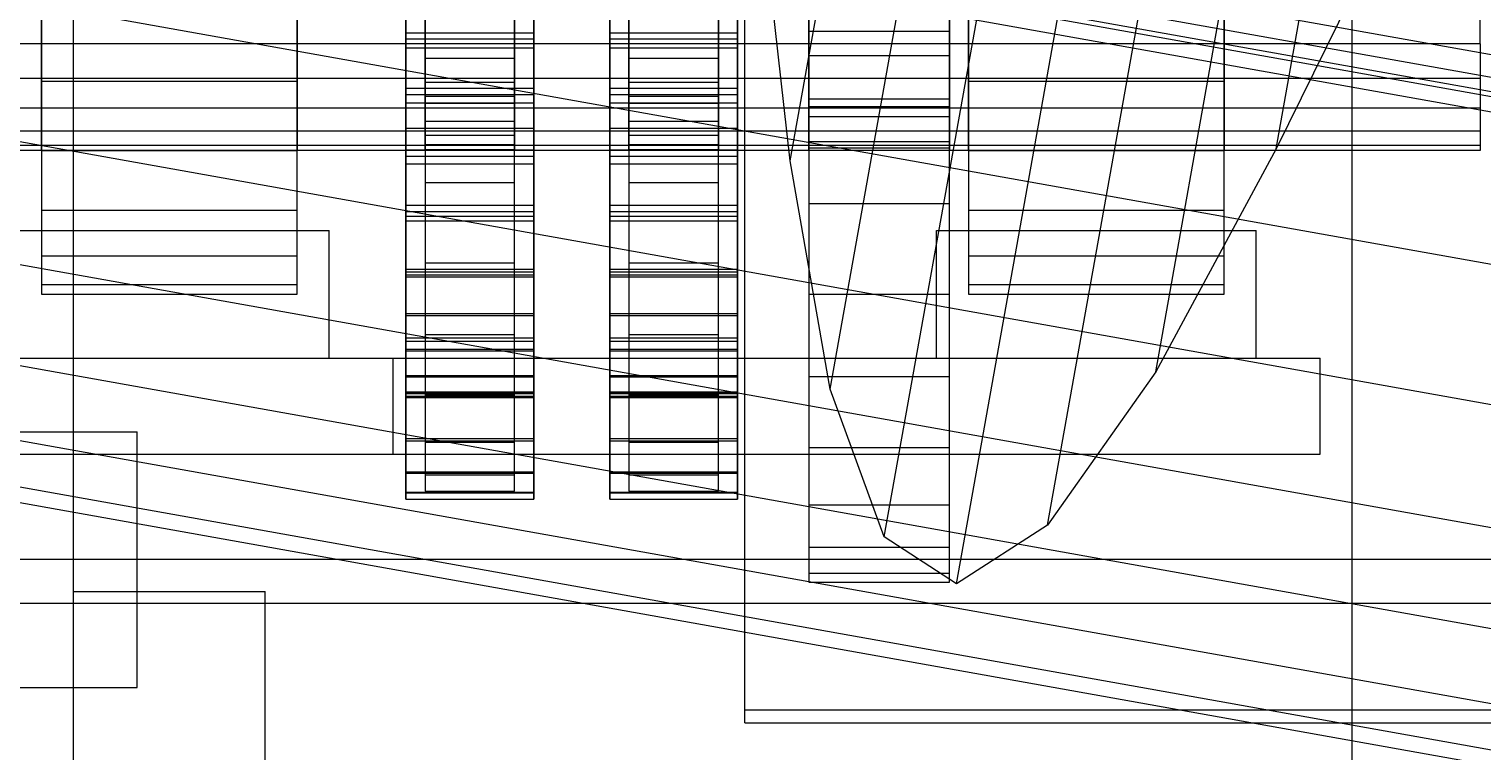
# Model space of a CAD drawing. Header units: millimetres. Extents: x -2500 to 58855, y -53268 to 6837.
# Drawn here: x 1393.1 to 1620.3, y -33629.9 to -33517 of the extents above; entities that cross this region are included whole.
import ezdxf

# ---------------------------------------------------------------- set-up
doc = ezdxf.new("R2010")
doc.units = ezdxf.units.MM
for name, color, linetype, lineweight in [('COTAS_O', 1, 'Continuous', 0), ('frontal_dos-mix', 7, 'Continuous', 0), ('frontal_secador', 7, 'Continuous', 0), ('frontal_tolva', 7, 'Continuous', 0)]:
    doc.layers.add(name, color=color, linetype=linetype, lineweight=lineweight)
doc.dimstyles.new('R19_100', dxfattribs={"dimtxt": 250, "dimasz": 150, "dimexe": 150, "dimexo": 80, "dimgap": 100, "dimtad": 1, "dimtih": 1, "dimtoh": 1, "dimdsep": 46, "dimcen": 0.09, "dimadec": 0, "dimazin": 0, "dimtfac": 1, "dimtdec": 4, "dimtofl": 0, "dimtmove": 0, "dimatfit": 3, "dimfxl": 1, "dimtolj": 1, "dimtzin": 0, "dimarcsym": 0})

# ---------------------------------------------------------------- blocks, each defined once
blk = doc.blocks.new('*D39')
at = {"layer": 'COTAS_O', "color": 0, "lineweight": -2, "transparency": 16777216}
for p, q in [((-1725, -34320), (-1725, -33550)), ((1725, -34320), (1725, -33550)), ((-1575, -33700), (1575, -33700))]:
    blk.add_line(p, q, dxfattribs=at)
at = {"layer": 'COTAS_O', "color": 0, "transparency": 16777216}
for points in [[(-1575, -33675), (-1575, -33725), (-1725, -33700)], [(1575, -33675), (1575, -33725), (1725, -33700)]]:
    blk.add_solid(points, dxfattribs=at)
at = {"layer": 'Defpoints', "color": 0, "transparency": 16777216}
for p in [(1725, -33700), (-1725, -34400), (1725, -34400)]:
    blk.add_point(p, dxfattribs=at)

msp = doc.modelspace()

# ---------------------------------------------------------------- linework, layer by layer
at = {"layer": 'frontal_dos-mix'}
for p, q in [((1946.482, -33579.113), (168.511, -33261.234)), ((1945.48, -33584.719), (167.509, -33266.839)), ((1945.866, -33582.555), (167.896, -33264.675)), ((1945.348, -33585.456), (167.377, -33267.577)), ((1895.708, -33579.006), (245.708, -33284.006)), ((1891.581, -33602.089), (241.581, -33307.089)), ((1887.778, -33623.362), (237.778, -33328.362)), ((1884.444, -33642.009), (234.444, -33347.009)), ((1881.708, -33657.311), (231.708, -33362.311)), ((1879.675, -33668.682), (229.675, -33373.682)), ((1878.423, -33675.684), (228.423, -33380.684)), ((1878, -33678.049), (228, -33383.049)), ((1512.105, -33537.631), (1507.227, -33494.37)), ((1607.914, -33495.58), (1588.118, -33535.757)), ((1512.105, -33537.631), (1519.342, -33497.154)), ((1518.337, -33573.324), (1530.388, -33505.921)), ((1588.118, -33535.757), (1593.202, -33507.321)), ((1526.821, -33596.416), (1541.876, -33512.213)), ((1569.272, -33570.619), (1579.678, -33512.413)), ((1538.12, -33603.766), (1553.916, -33515.412)), ((1552.372, -33594.598), (1566.537, -33515.368)), ((1588.118, -33535.757), (1569.272, -33570.619)), ((1518.337, -33573.324), (1512.105, -33537.631)), ((1569.272, -33570.619), (1552.372, -33594.598)), ((1526.821, -33596.416), (1518.337, -33573.324)), ((1552.372, -33594.598), (1538.12, -33603.766)), ((1538.12, -33603.766), (1526.821, -33596.416))]:
    msp.add_line(p, q, dxfattribs=at)
at = {"layer": 'frontal_secador'}
for p, q in [((1600, -35975), (1600, -33010)), ((1400, -35335), (1400, -33065)), ((1400, -34650), (1400, -33065)), ((1400, -35350), (1400, -33100)), ((1505, -33623.5), (1505, -33123.5)), ((1452, -33507.166), (1452, -33519.926)), ((1472, -33519.926), (1472, -33507.166)), ((1483.88, -33507.166), (1483.88, -33519.926)), ((1503.88, -33519.926), (1503.88, -33507.166)), ((1452, -33508.027), (1452, -33517.666)), ((1452, -33518.601), (1452, -33508.471)), ((1472, -33517.666), (1472, -33508.027)), ((1472, -33508.471), (1472, -33518.601)), ((1483.88, -33508.027), (1483.88, -33517.666)), ((1483.88, -33518.601), (1483.88, -33508.471)), ((1503.88, -33517.666), (1503.88, -33508.027)), ((1503.88, -33508.471), (1503.88, -33518.601)), ((1395, -33513.5), (1395, -33525.147)), ((1395, -33519.323), (1395, -33513.5)), ((1435, -33525.147), (1435, -33513.5)), ((1435, -33513.5), (1435, -33519.323)), ((1455, -33513.5), (1455, -33527.486)), ((1455, -33517.634), (1455, -33513.5)), ((1469, -33527.486), (1469, -33513.5)), ((1469, -33513.5), (1469, -33517.634)), ((1486.88, -33513.5), (1486.88, -33527.486)), ((1486.88, -33517.634), (1486.88, -33513.5)), ((1500.88, -33527.486), (1500.88, -33513.5)), ((1500.88, -33513.5), (1500.88, -33517.634)), ((1515, -33513.5), (1515, -33529.128)), ((1515, -33517.407), (1515, -33513.5)), ((1537, -33529.128), (1537, -33513.5)), ((1537, -33513.5), (1537, -33517.407)), ((1540, -33513.5), (1540, -33525.147)), ((1540, -33519.323), (1540, -33513.5)), ((1580, -33525.147), (1580, -33513.5)), ((1580, -33513.5), (1580, -33519.323)), ((1620, -33519.323), (1620, -33513.5)), ((1452, -33526.253), (1452, -33516.615)), ((1472, -33516.615), (1472, -33526.253)), ((1483.88, -33526.253), (1483.88, -33516.615)), ((1503.88, -33516.615), (1503.88, -33526.253)), ((1472, -33517.666), (1452, -33517.666)), ((1452, -33517.666), (1452, -33527.304)), ((1452, -33517.666), (1452, -33526.253)), ((1472, -33518.601), (1452, -33518.601)), ((1452, -33518.601), (1452, -33519.926)), ((1452, -33528.592), (1452, -33518.601)), ((1469, -33517.634), (1455, -33517.634)), ((1455, -33517.634), (1455, -33527.486)), ((1455, -33521.628), (1455, -33517.634)), ((1469, -33527.486), (1469, -33517.634)), ((1469, -33517.634), (1469, -33521.628)), ((1472, -33527.304), (1472, -33517.666)), ((1472, -33526.253), (1472, -33517.666)), ((1472, -33519.926), (1472, -33518.601)), ((1472, -33518.601), (1472, -33528.592)), ((1503.88, -33517.666), (1483.88, -33517.666)), ((1483.88, -33517.666), (1483.88, -33527.304)), ((1483.88, -33517.666), (1483.88, -33526.253)), ((1503.88, -33518.601), (1483.88, -33518.601)), ((1483.88, -33518.601), (1483.88, -33519.926)), ((1483.88, -33528.592), (1483.88, -33518.601)), ((1500.88, -33517.634), (1486.88, -33517.634)), ((1486.88, -33517.634), (1486.88, -33527.486)), ((1486.88, -33521.628), (1486.88, -33517.634)), ((1500.88, -33527.486), (1500.88, -33517.634)), ((1500.88, -33517.634), (1500.88, -33521.628)), ((1503.88, -33527.304), (1503.88, -33517.666)), ((1503.88, -33526.253), (1503.88, -33517.666)), ((1503.88, -33519.926), (1503.88, -33518.601)), ((1503.88, -33518.601), (1503.88, -33528.592)), ((1537, -33517.407), (1515, -33517.407)), ((1515, -33517.407), (1515, -33529.128)), ((1515, -33521.195), (1515, -33517.407)), ((1537, -33529.128), (1537, -33517.407)), ((1537, -33517.407), (1537, -33521.195)), ((1620, -33519.323), (1360, -33519.323)), ((1435, -33519.323), (1395, -33519.323)), ((1395, -33519.323), (1395, -33525.147)), ((1395, -33524.75), (1395, -33519.323)), ((1435, -33525.147), (1435, -33519.323)), ((1435, -33519.323), (1435, -33524.75)), ((1452, -33519.926), (1472, -33519.926)), ((1452, -33519.926), (1452, -33532.51)), ((1472, -33532.51), (1472, -33519.926)), ((1483.88, -33519.926), (1503.88, -33519.926)), ((1483.88, -33519.926), (1483.88, -33532.51)), ((1503.88, -33532.51), (1503.88, -33519.926)), ((1537, -33521.195), (1515, -33521.195)), ((1515, -33521.195), (1515, -33544.282)), ((1515, -33524.75), (1515, -33521.195)), ((1537, -33544.282), (1537, -33521.195)), ((1537, -33521.195), (1537, -33524.75)), ((1580, -33519.323), (1540, -33519.323)), ((1540, -33519.323), (1540, -33525.147)), ((1540, -33524.75), (1540, -33519.323)), ((1580, -33525.147), (1580, -33519.323)), ((1580, -33519.323), (1580, -33524.75)), ((1620, -33519.323), (1620, -33524.75)), ((1469, -33521.628), (1455, -33521.628)), ((1455, -33521.628), (1455, -33540.996)), ((1455, -33525.345), (1455, -33521.628)), ((1469, -33540.996), (1469, -33521.628)), ((1469, -33521.628), (1469, -33525.345)), ((1500.88, -33521.628), (1486.88, -33521.628)), ((1486.88, -33521.628), (1486.88, -33540.996)), ((1486.88, -33525.345), (1486.88, -33521.628)), ((1500.88, -33540.996), (1500.88, -33521.628)), ((1500.88, -33521.628), (1500.88, -33525.345)), ((1620, -33524.75), (1360, -33524.75)), ((1435, -33524.75), (1395, -33524.75)), ((1395, -33524.75), (1395, -33536)), ((1395, -33529.41), (1395, -33524.75)), ((1395, -33525.147), (1435, -33525.147)), ((1395, -33525.147), (1395, -33536)), ((1435, -33536), (1435, -33524.75)), ((1435, -33524.75), (1435, -33529.41)), ((1435, -33536), (1435, -33525.147)), ((1469, -33525.345), (1455, -33525.345)), ((1455, -33525.345), (1455, -33553.57)), ((1455, -33528.658), (1455, -33525.345)), ((1469, -33553.57), (1469, -33525.345)), ((1469, -33525.345), (1469, -33528.658)), ((1500.88, -33525.345), (1486.88, -33525.345)), ((1486.88, -33525.345), (1486.88, -33553.57)), ((1486.88, -33528.658), (1486.88, -33525.345)), ((1500.88, -33553.57), (1500.88, -33525.345)), ((1500.88, -33525.345), (1500.88, -33528.658)), ((1537, -33524.75), (1515, -33524.75)), ((1515, -33524.75), (1515, -33558.5)), ((1515, -33527.963), (1515, -33524.75)), ((1537, -33558.5), (1537, -33524.75)), ((1537, -33524.75), (1537, -33527.963)), ((1580, -33524.75), (1540, -33524.75)), ((1540, -33524.75), (1540, -33536)), ((1540, -33529.41), (1540, -33524.75)), ((1540, -33525.147), (1580, -33525.147)), ((1540, -33525.147), (1540, -33536)), ((1580, -33536), (1580, -33524.75)), ((1580, -33524.75), (1580, -33529.41)), ((1580, -33536), (1580, -33525.147)), ((1620, -33524.75), (1620, -33529.41)), ((1452, -33535.892), (1452, -33526.253)), ((1452, -33526.253), (1472, -33526.253)), ((1472, -33527.304), (1452, -33527.304)), ((1452, -33527.304), (1452, -33536.943)), ((1452, -33527.304), (1452, -33535.892)), ((1455, -33527.486), (1469, -33527.486)), ((1455, -33527.486), (1455, -33540.996)), ((1469, -33540.996), (1469, -33527.486)), ((1472, -33526.253), (1472, -33535.892)), ((1472, -33536.943), (1472, -33527.304)), ((1472, -33535.892), (1472, -33527.304)), ((1483.88, -33535.892), (1483.88, -33526.253)), ((1483.88, -33526.253), (1503.88, -33526.253)), ((1503.88, -33527.304), (1483.88, -33527.304)), ((1483.88, -33527.304), (1483.88, -33536.943)), ((1483.88, -33527.304), (1483.88, -33535.892)), ((1486.88, -33527.486), (1500.88, -33527.486)), ((1486.88, -33527.486), (1486.88, -33540.996)), ((1500.88, -33540.996), (1500.88, -33527.486)), ((1503.88, -33526.253), (1503.88, -33535.892)), ((1503.88, -33536.943), (1503.88, -33527.304)), ((1503.88, -33535.892), (1503.88, -33527.304)), ((1537, -33527.963), (1515, -33527.963)), ((1515, -33527.963), (1515, -33571.351)), ((1515, -33530.736), (1515, -33527.963)), ((1537, -33571.351), (1537, -33527.963)), ((1537, -33527.963), (1537, -33530.736)), ((1620, -33529.41), (1360, -33529.41)), ((1435, -33529.41), (1395, -33529.41)), ((1395, -33529.41), (1395, -33545.32)), ((1395, -33532.986), (1395, -33529.41)), ((1435, -33545.32), (1435, -33529.41)), ((1435, -33529.41), (1435, -33532.986)), ((1472, -33528.592), (1452, -33528.592)), ((1452, -33528.592), (1452, -33532.51)), ((1452, -33538.169), (1452, -33528.592)), ((1469, -33528.658), (1455, -33528.658)), ((1455, -33528.658), (1455, -33564.779)), ((1455, -33531.455), (1455, -33528.658)), ((1469, -33564.779), (1469, -33528.658)), ((1469, -33528.658), (1469, -33531.455)), ((1472, -33532.51), (1472, -33528.592)), ((1472, -33528.592), (1472, -33538.169)), ((1503.88, -33528.592), (1483.88, -33528.592)), ((1483.88, -33528.592), (1483.88, -33532.51)), ((1483.88, -33538.169), (1483.88, -33528.592)), ((1500.88, -33528.658), (1486.88, -33528.658)), ((1486.88, -33528.658), (1486.88, -33564.779)), ((1486.88, -33531.455), (1486.88, -33528.658)), ((1500.88, -33564.779), (1500.88, -33528.658)), ((1500.88, -33528.658), (1500.88, -33531.455)), ((1503.88, -33532.51), (1503.88, -33528.592)), ((1503.88, -33528.592), (1503.88, -33538.169)), ((1515, -33529.128), (1537, -33529.128)), ((1515, -33529.128), (1515, -33544.282)), ((1537, -33544.282), (1537, -33529.128)), ((1580, -33529.41), (1540, -33529.41)), ((1540, -33529.41), (1540, -33545.32)), ((1540, -33532.986), (1540, -33529.41)), ((1580, -33545.32), (1580, -33529.41)), ((1580, -33529.41), (1580, -33532.986)), ((1620, -33529.41), (1620, -33532.986)), ((1452, -33532.51), (1472, -33532.51)), ((1452, -33532.51), (1452, -33544.572)), ((1469, -33531.455), (1455, -33531.455)), ((1455, -33531.455), (1455, -33574.242)), ((1455, -33533.641), (1455, -33531.455)), ((1469, -33574.242), (1469, -33531.455)), ((1469, -33531.455), (1469, -33533.641)), ((1472, -33544.572), (1472, -33532.51)), ((1483.88, -33532.51), (1503.88, -33532.51)), ((1483.88, -33532.51), (1483.88, -33544.572)), ((1500.88, -33531.455), (1486.88, -33531.455)), ((1486.88, -33531.455), (1486.88, -33574.242)), ((1486.88, -33533.641), (1486.88, -33531.455)), ((1500.88, -33574.242), (1500.88, -33531.455)), ((1500.88, -33531.455), (1500.88, -33533.641)), ((1503.88, -33544.572), (1503.88, -33532.51)), ((1537, -33530.736), (1515, -33530.736)), ((1515, -33530.736), (1515, -33582.444)), ((1515, -33532.986), (1515, -33530.736)), ((1537, -33582.444), (1537, -33530.736)), ((1537, -33530.736), (1537, -33532.986)), ((1620, -33532.986), (1360, -33532.986)), ((1435, -33532.986), (1395, -33532.986)), ((1395, -33532.986), (1395, -33552.471)), ((1395, -33535.233), (1395, -33532.986)), ((1435, -33552.471), (1435, -33532.986)), ((1435, -33532.986), (1435, -33535.233)), ((1469, -33533.641), (1455, -33533.641)), ((1455, -33533.641), (1455, -33581.636)), ((1455, -33535.141), (1455, -33533.641)), ((1469, -33581.636), (1469, -33533.641)), ((1469, -33533.641), (1469, -33535.141)), ((1500.88, -33533.641), (1486.88, -33533.641)), ((1486.88, -33533.641), (1486.88, -33581.636)), ((1486.88, -33535.141), (1486.88, -33533.641)), ((1500.88, -33581.636), (1500.88, -33533.641)), ((1500.88, -33533.641), (1500.88, -33535.141)), ((1537, -33532.986), (1515, -33532.986)), ((1515, -33532.986), (1515, -33591.442)), ((1515, -33534.643), (1515, -33532.986)), ((1537, -33534.643), (1515, -33534.643)), ((1515, -33534.643), (1515, -33598.072)), ((1515, -33535.658), (1515, -33534.643)), ((1537, -33591.442), (1537, -33532.986)), ((1537, -33532.986), (1537, -33534.643)), ((1537, -33598.072), (1537, -33534.643)), ((1537, -33534.643), (1537, -33535.658)), ((1580, -33532.986), (1540, -33532.986)), ((1540, -33532.986), (1540, -33552.471)), ((1540, -33535.233), (1540, -33532.986)), ((1580, -33552.471), (1580, -33532.986)), ((1580, -33532.986), (1580, -33535.233)), ((1620, -33532.986), (1620, -33535.233)), ((1620, -33535.233), (1360, -33535.233)), ((1620, -33536), (1360, -33536)), ((1435, -33535.233), (1395, -33535.233)), ((1395, -33535.233), (1395, -33556.967)), ((1395, -33536), (1395, -33535.233)), ((1395, -33536), (1435, -33536)), ((1395, -33536), (1395, -33545.32)), ((1395, -33536), (1395, -33558.5)), ((1435, -33556.967), (1435, -33535.233)), ((1435, -33535.233), (1435, -33536)), ((1435, -33545.32), (1435, -33536)), ((1435, -33558.5), (1435, -33536)), ((1452, -33545.53), (1452, -33535.892)), ((1452, -33535.892), (1472, -33535.892)), ((1472, -33536.943), (1452, -33536.943)), ((1452, -33536.943), (1452, -33546.308)), ((1452, -33536.943), (1452, -33545.53)), ((1469, -33535.141), (1455, -33535.141)), ((1455, -33535.141), (1455, -33586.71)), ((1455, -33535.904), (1455, -33535.141)), ((1469, -33535.904), (1455, -33535.904)), ((1455, -33535.904), (1455, -33589.291)), ((1469, -33586.71), (1469, -33535.141)), ((1469, -33535.141), (1469, -33535.904)), ((1469, -33589.291), (1469, -33535.904)), ((1472, -33535.892), (1472, -33545.53)), ((1472, -33546.308), (1472, -33536.943)), ((1472, -33545.53), (1472, -33536.943)), ((1483.88, -33545.53), (1483.88, -33535.892)), ((1483.88, -33535.892), (1503.88, -33535.892)), ((1503.88, -33536.943), (1483.88, -33536.943)), ((1483.88, -33536.943), (1483.88, -33546.308)), ((1483.88, -33536.943), (1483.88, -33545.53)), ((1500.88, -33535.141), (1486.88, -33535.141)), ((1486.88, -33535.141), (1486.88, -33586.71)), ((1486.88, -33535.904), (1486.88, -33535.141)), ((1500.88, -33535.904), (1486.88, -33535.904)), ((1486.88, -33535.904), (1486.88, -33589.291)), ((1500.88, -33586.71), (1500.88, -33535.141)), ((1500.88, -33535.141), (1500.88, -33535.904)), ((1500.88, -33589.291), (1500.88, -33535.904)), ((1503.88, -33535.892), (1503.88, -33545.53)), ((1503.88, -33546.308), (1503.88, -33536.943)), ((1503.88, -33545.53), (1503.88, -33536.943)), ((1537, -33535.658), (1515, -33535.658)), ((1515, -33535.658), (1515, -33602.133)), ((1515, -33536), (1515, -33535.658)), ((1537, -33536), (1515, -33536)), ((1515, -33536), (1515, -33603.5)), ((1537, -33602.133), (1537, -33535.658)), ((1537, -33535.658), (1537, -33536)), ((1537, -33603.5), (1537, -33536)), ((1580, -33535.233), (1540, -33535.233)), ((1540, -33535.233), (1540, -33556.967)), ((1540, -33536), (1540, -33535.233)), ((1540, -33536), (1580, -33536)), ((1540, -33536), (1540, -33545.32)), ((1540, -33536), (1540, -33558.5)), ((1580, -33556.967), (1580, -33535.233)), ((1580, -33535.233), (1580, -33536)), ((1580, -33545.32), (1580, -33536)), ((1580, -33558.5), (1580, -33536)), ((1620, -33535.233), (1620, -33536)), ((1472, -33538.169), (1452, -33538.169)), ((1452, -33538.169), (1452, -33544.572)), ((1452, -33547.069), (1452, -33538.169)), ((1472, -33544.572), (1472, -33538.169)), ((1472, -33538.169), (1472, -33547.069)), ((1503.88, -33538.169), (1483.88, -33538.169)), ((1483.88, -33538.169), (1483.88, -33544.572)), ((1483.88, -33547.069), (1483.88, -33538.169)), ((1503.88, -33544.572), (1503.88, -33538.169)), ((1503.88, -33538.169), (1503.88, -33547.069)), ((1455, -33540.996), (1469, -33540.996)), ((1455, -33540.996), (1455, -33553.57)), ((1469, -33553.57), (1469, -33540.996)), ((1486.88, -33540.996), (1500.88, -33540.996)), ((1486.88, -33540.996), (1486.88, -33553.57)), ((1500.88, -33553.57), (1500.88, -33540.996)), ((1395, -33545.32), (1435, -33545.32)), ((1395, -33545.32), (1395, -33552.471)), ((1435, -33552.471), (1435, -33545.32)), ((1452, -33544.572), (1472, -33544.572)), ((1452, -33544.572), (1452, -33555.783)), ((1452, -33555.441), (1452, -33545.53)), ((1452, -33545.53), (1472, -33545.53)), ((1472, -33546.308), (1452, -33546.308)), ((1452, -33546.308), (1452, -33554.62)), ((1452, -33546.308), (1452, -33555.441)), ((1472, -33555.783), (1472, -33544.572)), ((1472, -33545.53), (1472, -33555.441)), ((1472, -33554.62), (1472, -33546.308)), ((1472, -33555.441), (1472, -33546.308)), ((1483.88, -33544.572), (1503.88, -33544.572)), ((1483.88, -33544.572), (1483.88, -33555.783)), ((1483.88, -33555.441), (1483.88, -33545.53)), ((1483.88, -33545.53), (1503.88, -33545.53)), ((1503.88, -33546.308), (1483.88, -33546.308)), ((1483.88, -33546.308), (1483.88, -33554.62)), ((1483.88, -33546.308), (1483.88, -33555.441)), ((1503.88, -33555.783), (1503.88, -33544.572)), ((1503.88, -33545.53), (1503.88, -33555.441)), ((1503.88, -33554.62), (1503.88, -33546.308)), ((1503.88, -33555.441), (1503.88, -33546.308)), ((1515, -33544.282), (1537, -33544.282)), ((1515, -33544.282), (1515, -33558.5)), ((1537, -33558.5), (1537, -33544.282)), ((1540, -33545.32), (1580, -33545.32)), ((1540, -33545.32), (1540, -33552.471)), ((1580, -33552.471), (1580, -33545.32)), ((1390, -33548.5), (1440, -33548.5)), ((1440, -33568.5), (1440, -33548.5)), ((1472, -33547.069), (1452, -33547.069)), ((1452, -33547.069), (1452, -33555.783)), ((1452, -33555.049), (1452, -33547.069)), ((1472, -33555.783), (1472, -33547.069)), ((1472, -33547.069), (1472, -33555.049)), ((1503.88, -33547.069), (1483.88, -33547.069)), ((1483.88, -33547.069), (1483.88, -33555.783)), ((1483.88, -33555.049), (1483.88, -33547.069)), ((1503.88, -33555.783), (1503.88, -33547.069)), ((1503.88, -33547.069), (1503.88, -33555.049)), ((1535, -33548.5), (1585, -33548.5)), ((1535, -33568.5), (1535, -33548.5)), ((1585, -33568.5), (1585, -33548.5)), ((1395, -33552.471), (1435, -33552.471)), ((1395, -33552.471), (1395, -33556.967)), ((1435, -33556.967), (1435, -33552.471)), ((1540, -33552.471), (1580, -33552.471)), ((1540, -33552.471), (1540, -33556.967)), ((1580, -33556.967), (1580, -33552.471)), ((1472, -33554.62), (1452, -33554.62)), ((1452, -33554.62), (1452, -33561.531)), ((1452, -33554.62), (1452, -33565.294)), ((1472, -33555.049), (1452, -33555.049)), ((1452, -33555.049), (1452, -33565.834)), ((1452, -33561.889), (1452, -33555.049)), ((1452, -33565.294), (1452, -33555.441)), ((1452, -33555.441), (1472, -33555.441)), ((1455, -33553.57), (1469, -33553.57)), ((1455, -33553.57), (1455, -33564.779)), ((1469, -33564.779), (1469, -33553.57)), ((1472, -33561.531), (1472, -33554.62)), ((1472, -33565.294), (1472, -33554.62)), ((1472, -33565.834), (1472, -33555.049)), ((1472, -33555.049), (1472, -33561.889)), ((1472, -33555.441), (1472, -33565.294)), ((1503.88, -33554.62), (1483.88, -33554.62)), ((1483.88, -33554.62), (1483.88, -33561.531)), ((1483.88, -33554.62), (1483.88, -33565.294)), ((1503.88, -33555.049), (1483.88, -33555.049)), ((1483.88, -33555.049), (1483.88, -33565.834)), ((1483.88, -33561.889), (1483.88, -33555.049)), ((1483.88, -33565.294), (1483.88, -33555.441)), ((1483.88, -33555.441), (1503.88, -33555.441)), ((1486.88, -33553.57), (1500.88, -33553.57)), ((1486.88, -33553.57), (1486.88, -33564.779)), ((1500.88, -33564.779), (1500.88, -33553.57)), ((1503.88, -33561.531), (1503.88, -33554.62)), ((1503.88, -33565.294), (1503.88, -33554.62)), ((1503.88, -33565.834), (1503.88, -33555.049)), ((1503.88, -33555.049), (1503.88, -33561.889)), ((1503.88, -33555.441), (1503.88, -33565.294)), ((1395, -33556.967), (1435, -33556.967)), ((1395, -33556.967), (1395, -33558.5)), ((1435, -33558.5), (1435, -33556.967)), ((1452, -33555.783), (1472, -33555.783)), ((1452, -33555.783), (1452, -33565.834)), ((1472, -33565.834), (1472, -33555.783)), ((1483.88, -33555.783), (1503.88, -33555.783)), ((1483.88, -33555.783), (1483.88, -33565.834)), ((1503.88, -33565.834), (1503.88, -33555.783)), ((1540, -33556.967), (1580, -33556.967)), ((1540, -33556.967), (1540, -33558.5)), ((1580, -33558.5), (1580, -33556.967)), ((1395, -33558.5), (1435, -33558.5)), ((1515, -33558.5), (1537, -33558.5)), ((1515, -33558.5), (1515, -33571.351)), ((1537, -33571.351), (1537, -33558.5)), ((1540, -33558.5), (1580, -33558.5)), ((1472, -33561.531), (1452, -33561.531)), ((1452, -33561.531), (1452, -33567.125)), ((1452, -33561.531), (1452, -33573.999)), ((1472, -33561.889), (1452, -33561.889)), ((1452, -33561.889), (1452, -33574.45)), ((1452, -33567.402), (1452, -33561.889)), ((1472, -33567.125), (1472, -33561.531)), ((1472, -33573.999), (1472, -33561.531)), ((1472, -33574.45), (1472, -33561.889)), ((1472, -33561.889), (1472, -33567.402)), ((1503.88, -33561.531), (1483.88, -33561.531)), ((1483.88, -33561.531), (1483.88, -33567.125)), ((1483.88, -33561.531), (1483.88, -33573.999)), ((1503.88, -33561.889), (1483.88, -33561.889)), ((1483.88, -33561.889), (1483.88, -33574.45)), ((1483.88, -33567.402), (1483.88, -33561.889)), ((1503.88, -33567.125), (1503.88, -33561.531)), ((1503.88, -33573.999), (1503.88, -33561.531)), ((1503.88, -33574.45), (1503.88, -33561.889)), ((1503.88, -33561.889), (1503.88, -33567.402)), ((1452, -33573.999), (1452, -33565.294)), ((1452, -33565.294), (1472, -33565.294)), ((1452, -33565.834), (1472, -33565.834)), ((1452, -33565.834), (1452, -33574.45)), ((1455, -33564.779), (1469, -33564.779)), ((1455, -33564.779), (1455, -33574.242)), ((1469, -33574.242), (1469, -33564.779)), ((1472, -33565.294), (1472, -33573.999)), ((1472, -33574.45), (1472, -33565.834)), ((1483.88, -33573.999), (1483.88, -33565.294)), ((1483.88, -33565.294), (1503.88, -33565.294)), ((1483.88, -33565.834), (1503.88, -33565.834)), ((1483.88, -33565.834), (1483.88, -33574.45)), ((1486.88, -33564.779), (1500.88, -33564.779)), ((1486.88, -33564.779), (1486.88, -33574.242)), ((1500.88, -33574.242), (1500.88, -33564.779)), ((1503.88, -33565.294), (1503.88, -33573.999)), ((1503.88, -33574.45), (1503.88, -33565.834)), ((1300, -33568.5), (1450, -33568.5)), ((1300, -33568.5), (1595, -33568.5)), ((1390, -33568.5), (1440, -33568.5)), ((1450, -33583.5), (1450, -33568.5)), ((1472, -33567.125), (1452, -33567.125)), ((1452, -33567.125), (1452, -33571.248)), ((1452, -33567.125), (1452, -33581.045)), ((1472, -33567.402), (1452, -33567.402)), ((1452, -33567.402), (1452, -33581.394)), ((1452, -33571.438), (1452, -33567.402)), ((1472, -33571.248), (1472, -33567.125)), ((1472, -33581.045), (1472, -33567.125)), ((1472, -33581.394), (1472, -33567.402)), ((1472, -33567.402), (1472, -33571.438)), ((1503.88, -33567.125), (1483.88, -33567.125)), ((1483.88, -33567.125), (1483.88, -33571.248)), ((1483.88, -33567.125), (1483.88, -33581.045)), ((1503.88, -33567.402), (1483.88, -33567.402)), ((1483.88, -33567.402), (1483.88, -33581.394)), ((1483.88, -33571.438), (1483.88, -33567.402)), ((1503.88, -33571.248), (1503.88, -33567.125)), ((1503.88, -33581.045), (1503.88, -33567.125)), ((1503.88, -33581.394), (1503.88, -33567.402)), ((1503.88, -33567.402), (1503.88, -33571.438)), ((1535, -33568.5), (1585, -33568.5)), ((1595, -33583.5), (1595, -33568.5)), ((1472, -33571.248), (1452, -33571.248)), ((1452, -33571.248), (1452, -33573.788)), ((1452, -33571.248), (1452, -33586.239)), ((1472, -33573.788), (1472, -33571.248)), ((1472, -33586.239), (1472, -33571.248)), ((1503.88, -33571.248), (1483.88, -33571.248)), ((1483.88, -33571.248), (1483.88, -33573.788)), ((1483.88, -33571.248), (1483.88, -33586.239)), ((1503.88, -33573.788), (1503.88, -33571.248)), ((1503.88, -33586.239), (1503.88, -33571.248)), ((1515, -33571.351), (1537, -33571.351)), ((1515, -33571.351), (1515, -33582.444)), ((1537, -33582.444), (1537, -33571.351)), ((1472, -33571.438), (1452, -33571.438)), ((1452, -33571.438), (1452, -33586.477)), ((1452, -33573.884), (1452, -33571.438)), ((1472, -33586.477), (1472, -33571.438)), ((1472, -33571.438), (1472, -33573.884)), ((1503.88, -33571.438), (1483.88, -33571.438)), ((1483.88, -33571.438), (1483.88, -33586.477)), ((1483.88, -33573.884), (1483.88, -33571.438)), ((1503.88, -33586.477), (1503.88, -33571.438)), ((1503.88, -33571.438), (1503.88, -33573.884)), ((1472, -33573.788), (1452, -33573.788)), ((1452, -33573.788), (1452, -33574.675)), ((1452, -33573.788), (1452, -33589.438)), ((1472, -33573.884), (1452, -33573.884)), ((1452, -33573.884), (1452, -33589.559)), ((1452, -33574.675), (1452, -33573.884)), ((1452, -33581.045), (1452, -33573.999)), ((1452, -33573.999), (1472, -33573.999)), ((1452, -33574.45), (1472, -33574.45)), ((1452, -33574.45), (1452, -33581.394)), ((1472, -33574.675), (1452, -33574.675)), ((1452, -33574.675), (1452, -33590.555)), ((1455, -33574.242), (1469, -33574.242)), ((1455, -33574.242), (1455, -33581.636)), ((1469, -33581.636), (1469, -33574.242)), ((1472, -33574.675), (1472, -33573.788)), ((1472, -33589.438), (1472, -33573.788)), ((1472, -33589.559), (1472, -33573.884)), ((1472, -33573.884), (1472, -33574.675)), ((1472, -33573.999), (1472, -33581.045)), ((1472, -33581.394), (1472, -33574.45)), ((1472, -33590.555), (1472, -33574.675)), ((1503.88, -33573.788), (1483.88, -33573.788)), ((1483.88, -33573.788), (1483.88, -33574.675)), ((1483.88, -33573.788), (1483.88, -33589.438)), ((1503.88, -33573.884), (1483.88, -33573.884)), ((1483.88, -33573.884), (1483.88, -33589.559)), ((1483.88, -33574.675), (1483.88, -33573.884)), ((1483.88, -33581.045), (1483.88, -33573.999)), ((1483.88, -33573.999), (1503.88, -33573.999)), ((1483.88, -33574.45), (1503.88, -33574.45)), ((1483.88, -33574.45), (1483.88, -33581.394)), ((1503.88, -33574.675), (1483.88, -33574.675)), ((1483.88, -33574.675), (1483.88, -33590.555)), ((1486.88, -33574.242), (1500.88, -33574.242)), ((1486.88, -33574.242), (1486.88, -33581.636)), ((1500.88, -33581.636), (1500.88, -33574.242)), ((1503.88, -33574.675), (1503.88, -33573.788)), ((1503.88, -33589.438), (1503.88, -33573.788)), ((1503.88, -33589.559), (1503.88, -33573.884)), ((1503.88, -33573.884), (1503.88, -33574.675)), ((1503.88, -33573.999), (1503.88, -33581.045)), ((1503.88, -33581.394), (1503.88, -33574.45)), ((1503.88, -33590.555), (1503.88, -33574.675)), ((1360, -33580), (1410, -33580)), ((1410, -33620), (1410, -33580)), ((1452, -33586.239), (1452, -33581.045)), ((1452, -33581.045), (1472, -33581.045)), ((1452, -33581.394), (1472, -33581.394)), ((1452, -33581.394), (1452, -33586.477)), ((1455, -33581.636), (1469, -33581.636)), ((1455, -33581.636), (1455, -33586.71)), ((1469, -33586.71), (1469, -33581.636)), ((1472, -33581.045), (1472, -33586.239)), ((1472, -33586.477), (1472, -33581.394)), ((1483.88, -33586.239), (1483.88, -33581.045)), ((1483.88, -33581.045), (1503.88, -33581.045)), ((1483.88, -33581.394), (1503.88, -33581.394)), ((1483.88, -33581.394), (1483.88, -33586.477)), ((1486.88, -33581.636), (1500.88, -33581.636)), ((1486.88, -33581.636), (1486.88, -33586.71)), ((1500.88, -33586.71), (1500.88, -33581.636)), ((1503.88, -33581.045), (1503.88, -33586.239)), ((1503.88, -33586.477), (1503.88, -33581.394)), ((1515, -33582.444), (1537, -33582.444)), ((1515, -33582.444), (1515, -33591.442)), ((1537, -33591.442), (1537, -33582.444)), ((1300, -33583.5), (1450, -33583.5)), ((1300, -33583.5), (1595, -33583.5)), ((1452, -33589.438), (1452, -33586.239)), ((1452, -33586.239), (1472, -33586.239)), ((1452, -33586.477), (1472, -33586.477)), ((1452, -33586.477), (1452, -33589.559)), ((1455, -33586.71), (1469, -33586.71)), ((1455, -33586.71), (1455, -33589.291)), ((1469, -33589.291), (1469, -33586.71)), ((1472, -33586.239), (1472, -33589.438)), ((1472, -33589.559), (1472, -33586.477)), ((1483.88, -33589.438), (1483.88, -33586.239)), ((1483.88, -33586.239), (1503.88, -33586.239)), ((1483.88, -33586.477), (1503.88, -33586.477)), ((1483.88, -33586.477), (1483.88, -33589.559)), ((1486.88, -33586.71), (1500.88, -33586.71)), ((1486.88, -33586.71), (1486.88, -33589.291)), ((1500.88, -33589.291), (1500.88, -33586.71)), ((1503.88, -33586.239), (1503.88, -33589.438)), ((1503.88, -33589.559), (1503.88, -33586.477)), ((1452, -33590.555), (1452, -33589.438)), ((1452, -33589.438), (1472, -33589.438)), ((1452, -33589.559), (1472, -33589.559)), ((1452, -33589.559), (1452, -33590.555)), ((1455, -33589.291), (1469, -33589.291)), ((1472, -33589.438), (1472, -33590.555)), ((1472, -33590.555), (1472, -33589.559)), ((1483.88, -33590.555), (1483.88, -33589.438)), ((1483.88, -33589.438), (1503.88, -33589.438)), ((1483.88, -33589.559), (1503.88, -33589.559)), ((1483.88, -33589.559), (1483.88, -33590.555)), ((1486.88, -33589.291), (1500.88, -33589.291)), ((1503.88, -33589.438), (1503.88, -33590.555)), ((1503.88, -33590.555), (1503.88, -33589.559)), ((1452, -33590.555), (1472, -33590.555)), ((1483.88, -33590.555), (1503.88, -33590.555)), ((1515, -33591.442), (1537, -33591.442)), ((1515, -33591.442), (1515, -33598.072)), ((1537, -33598.072), (1537, -33591.442)), ((1515, -33598.072), (1537, -33598.072)), ((1515, -33598.072), (1515, -33602.133)), ((1537, -33602.133), (1537, -33598.072)), ((1515, -33602.133), (1537, -33602.133)), ((1515, -33602.133), (1515, -33603.5)), ((1537, -33603.5), (1537, -33602.133)), ((1400, -33605), (1430, -33605)), ((1400, -34625), (1400, -33605)), ((1430, -34625), (1430, -33605)), ((1515, -33603.5), (1537, -33603.5)), ((1360, -33620), (1410, -33620)), ((1505, -33623.5), (1632, -33623.5)), ((1505, -33625.5), (1505, -33623.5)), ((1505, -33625.5), (1632, -33625.5))]:
    msp.add_line(p, q, dxfattribs=at)
at = {"layer": 'frontal_tolva'}
for p, q in [((1725, -33600), (-1725, -33600)), ((1725, -33606.849), (-1725, -33606.849))]:
    msp.add_line(p, q, dxfattribs=at)

# ---------------------------------------------------------------- dimensions: what is measured, and where the dimension line sits
at = {"layer": 'COTAS_O'}
dim = msp.add_aligned_dim(p1=(-1725, -34400), p2=(1725, -34400), distance=700, text='<> O', dimstyle='R19_100', dxfattribs=at)
dim.commit()
dim.dimension.update_dxf_attribs({"geometry": '*D39', "text_midpoint": (0, -33700)})

doc.saveas('drawing.dxf')
